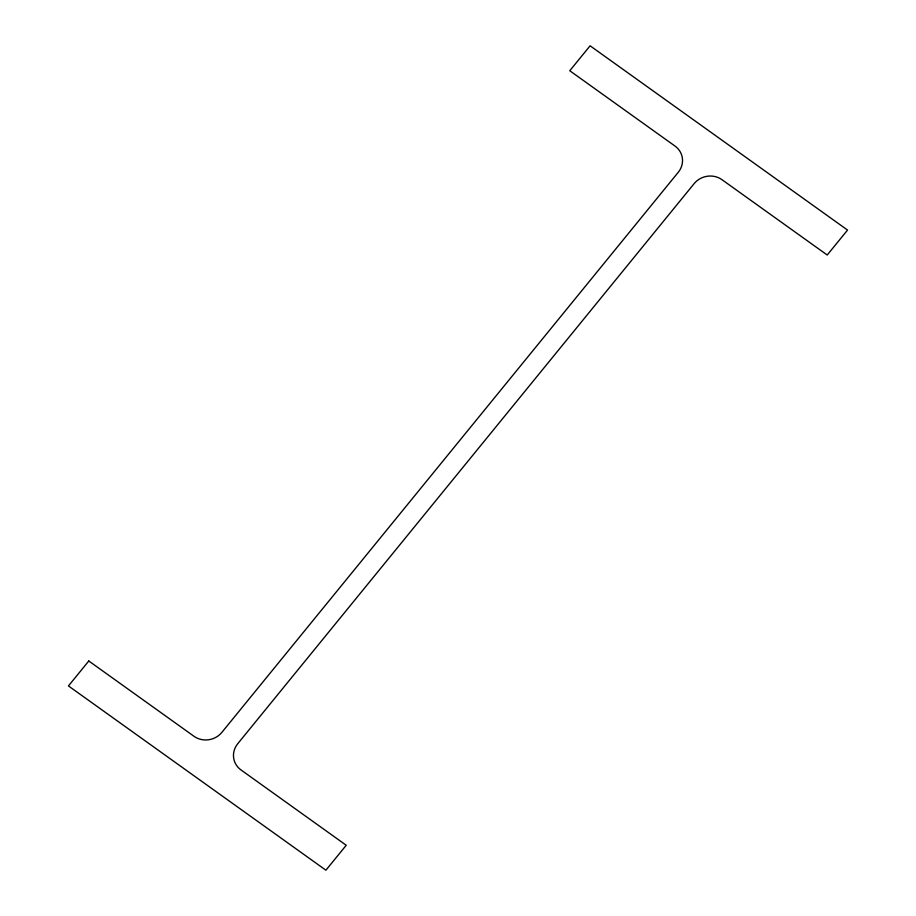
<?xml version="1.0" encoding="UTF-8"?>
<svg xmlns="http://www.w3.org/2000/svg" width="916" height="916" viewBox="0 0 916 916"><rect width="100%" height="100%" fill="white"/><g stroke="black" fill="none" stroke-linecap="round" stroke-linejoin="round"><path stroke-width="1.37" d="M88.783 660.986L68.46 685.935L325.901 870.2L346.225 845.262L241 769.944A19.912 18.664 -15.1 0 1 237.736 743.723L694.133 183.635A19.912 18.664 -15.1 0 1 721.991 179.696L827.217 255.014L847.54 230.065L590.099 45.8L569.775 70.738L675 146.056A19.912 18.664 -15.1 0 1 678.264 172.277L221.867 732.365A19.912 18.664 -15.1 0 1 194.009 736.304L88.783 660.986"/></g></svg>
